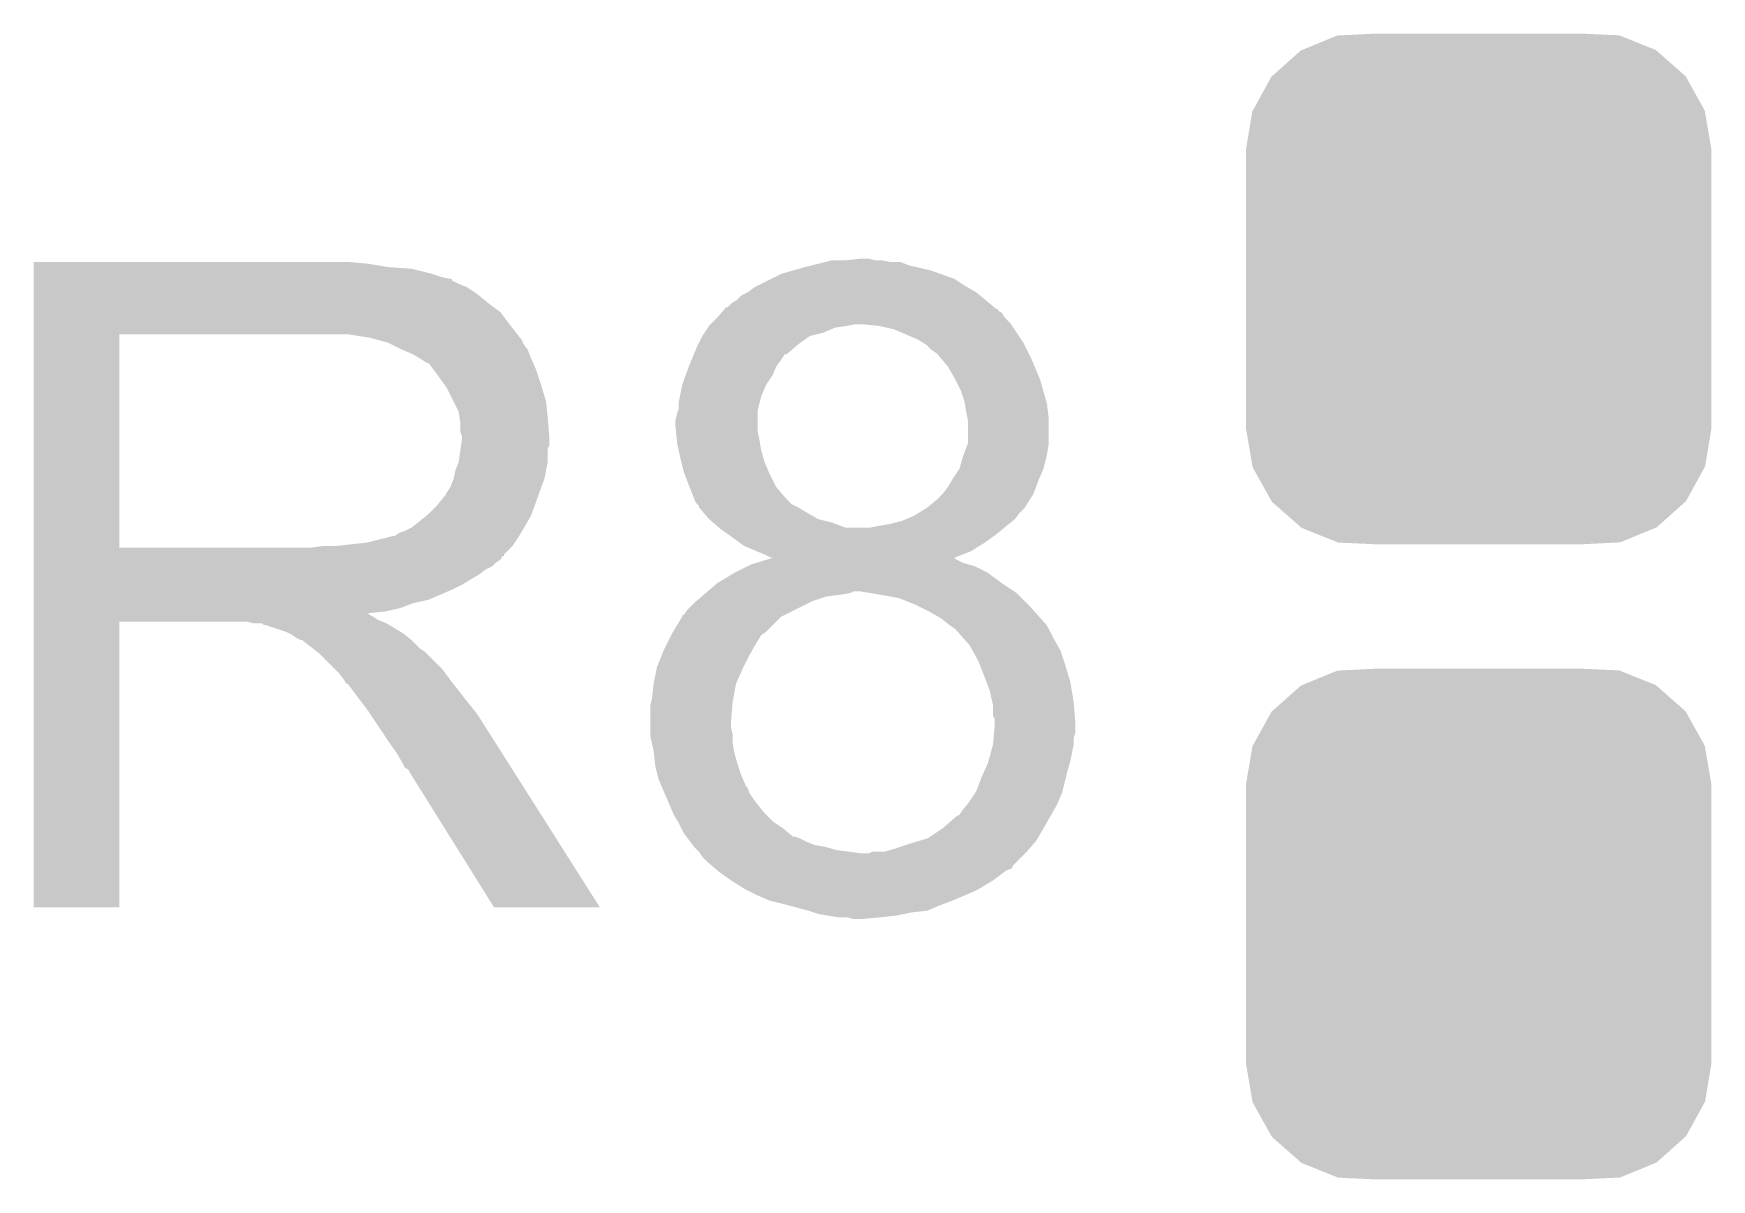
# Model space of a CAD drawing. Extents: x -1.3 to 24.2, y -3.9 to 53.4.
# Drawn here: x 15.494 to 18.03, y 6.599 to 8.331 of the extents above; entities that cross this region are included whole.
import ezdxf

# ---------------------------------------------------------------- set-up
doc = ezdxf.new("R2010")
doc.units = 0
doc.layers.get('0').update_dxf_attribs({"linetype": 'CONTINUOUS'})
doc.layers.add('LIGHT_RANGER_14CLICK_V101_GTO', color=9, linetype='CONTINUOUS')
doc.layers.add('LIGHT_RANGER_14CLICK_V101_GTS', color=11, linetype='CONTINUOUS')

# ---------------------------------------------------------------- blocks, each defined once
blk = doc.blocks.new('CUSTOM_79')
for points in [[(-0.267216, 0.361152), (-0.213724, 0.383108), (0.26779, 0.361152), (0.21312, 0.383108)], [(-0.213724, 0.383108), (-0.20803, 0.383392), (0.21312, 0.383108), (0.212412, 0.383392)], [(-0.20803, 0.383392), (-0.154122, 0.38608), (0.212412, 0.383392), (0.154132, 0.38608)], [(-0.312264, 0.321732), (-0.26893, 0.360448), (0.312592, 0.321732), (0.268592, 0.360448)], [(-0.26893, 0.360448), (-0.267216, 0.361152), (0.268592, 0.360448), (0.26779, 0.361152)], [(-0.341452, 0.269636), (-0.313432, 0.320688), (0.341702, 0.269636), (0.313176, 0.320688)], [(-0.313432, 0.320688), (-0.312264, 0.321732), (0.313176, 0.320688), (0.312592, 0.321732)], [(-0.35179, 0.21082), (-0.342144, 0.268372), (0.35179, 0.21082), (0.34192, 0.268372)], [(-0.342144, 0.268372), (-0.341452, 0.269636), (0.34192, 0.268372), (0.341702, 0.269636)], [(-0.35179, 0.20955), (-0.35179, 0.21082), (0.35179, 0.20955), (0.35179, 0.21082)], [(-0.35179, -0.20955), (-0.35179, 0.20955), (0.35179, -0.20955), (0.35179, 0.20955)], [(-0.35179, -0.21082), (-0.35179, -0.20955), (0.35179, -0.21082), (0.35179, -0.20955)], [(-0.34192, -0.268358), (-0.35179, -0.21082), (0.342148, -0.268358), (0.35179, -0.21082)], [(-0.341702, -0.269636), (-0.34192, -0.268358), (0.341446, -0.269636), (0.342148, -0.268358)], [(-0.313184, -0.320676), (-0.341702, -0.269636), (0.31344, -0.320676), (0.341446, -0.269636)], [(-0.312594, -0.321732), (-0.313184, -0.320676), (0.312258, -0.321732), (0.31344, -0.320676)], [(-0.268602, -0.36044), (-0.312594, -0.321732), (0.26894, -0.36044), (0.312258, -0.321732)], [(-0.267792, -0.361154), (-0.268602, -0.36044), (0.2672, -0.361154), (0.26894, -0.36044)], [(-0.213136, -0.383104), (-0.267792, -0.361154), (0.213734, -0.383104), (0.2672, -0.361154)], [(-0.212414, -0.383394), (-0.213136, -0.383104), (0.207926, -0.383394), (0.213734, -0.383104)], [(-0.154122, -0.38608), (-0.212414, -0.383394), (0.154132, -0.38608), (0.207926, -0.383394)]]:
    blk.add_solid(points)

msp = doc.modelspace()

# ---------------------------------------------------------------- linework, layer by layer
at = {"layer": 'LIGHT_RANGER_14CLICK_V101_GTO'}
for points in [[(16.72082, 7.9883), (16.743682, 7.99084), (16.766542, 7.9883), (16.756382, 7.99084)], [(15.494022, 7.98322), (15.494024, 7.98576), (15.99946, 7.98322), (15.97152, 7.98576)], [(15.494022, 7.97814), (15.494022, 7.98322), (16.029938, 7.97814), (15.99946, 7.98322)], [(15.494022, 7.9756), (15.494022, 7.97814), (16.0655, 7.9756), (16.029938, 7.97814)], [(15.494022, 7.96798), (15.494022, 7.9756), (16.095978, 7.96798), (16.0655, 7.9756)], [(15.494022, 7.9629), (15.494022, 7.96798), (16.111222, 7.9629), (16.095978, 7.96798)], [(16.609054, 7.960358), (16.624302, 7.967982), (16.885922, 7.960358), (16.864574, 7.967982)], [(16.624302, 7.967982), (16.64207, 7.973058), (16.864574, 7.967982), (16.85036, 7.973058)], [(16.64207, 7.973058), (16.65986, 7.97814), (16.85036, 7.973058), (16.828346, 7.97814)], [(16.65986, 7.97814), (16.67002, 7.98068), (16.828346, 7.97814), (16.817342, 7.98068)], [(16.67002, 7.98068), (16.690332, 7.985758), (16.817342, 7.98068), (16.804644, 7.985758)], [(16.690332, 7.985758), (16.69034, 7.98576), (16.804644, 7.985758), (16.789402, 7.98576)], [(16.69034, 7.98576), (16.700502, 7.9883), (16.789402, 7.98576), (16.776702, 7.9883)], [(15.494022, 7.96036), (15.494022, 7.9629), (16.123922, 7.96036), (16.111222, 7.9629)], [(15.494022, 7.960336), (15.494022, 7.96036), (16.12646, 7.960336), (16.123922, 7.96036)], [(15.494022, 7.957814), (15.494022, 7.960336), (16.126476, 7.957814), (16.12646, 7.960336)], [(15.494022, 7.95274), (15.494022, 7.957814), (16.13662, 7.95274), (16.126476, 7.957814)], [(15.494022, 7.947658), (15.494022, 7.95274), (16.149322, 7.947658), (16.13662, 7.95274)], [(15.494022, 7.9375), (15.494022, 7.947658), (16.16456, 7.9375), (16.149322, 7.947658)], [(16.563344, 7.934962), (16.573494, 7.94004), (16.925032, 7.934962), (16.918936, 7.94004)], [(16.573494, 7.94004), (16.573498, 7.940042), (16.918936, 7.94004), (16.918934, 7.940042)], [(16.573498, 7.940042), (16.583662, 7.94766), (16.918934, 7.940042), (16.905606, 7.94766)], [(16.583662, 7.94766), (16.588744, 7.950202), (16.905606, 7.94766), (16.901158, 7.950202)], [(16.588744, 7.950202), (16.609054, 7.960358), (16.901158, 7.950202), (16.885922, 7.960358)], [(15.494022, 7.9248), (15.494022, 7.9375), (16.1798, 7.9248), (16.16456, 7.9375)], [(15.494022, 7.909558), (15.494022, 7.9248), (16.200122, 7.909558), (16.1798, 7.9248)], [(16.536244, 7.912094), (16.538348, 7.914616), (16.951976, 7.912094), (16.95196, 7.914616)], [(16.538348, 7.914616), (16.538368, 7.91464), (16.95196, 7.914616), (16.949424, 7.91464)], [(16.538368, 7.91464), (16.540486, 7.91718), (16.949424, 7.91464), (16.946376, 7.91718)], [(16.540486, 7.91718), (16.543026, 7.917186), (16.946376, 7.91718), (16.946368, 7.917186)], [(16.543026, 7.917186), (16.550644, 7.924802), (16.946368, 7.917186), (16.937228, 7.924802)], [(16.550644, 7.924802), (16.555718, 7.927342), (16.937228, 7.924802), (16.934178, 7.927342)], [(16.555718, 7.927342), (16.563344, 7.934962), (16.934178, 7.927342), (16.925032, 7.934962)], [(15.49402, 7.88924), (15.494022, 7.909558), (16.21536, 7.88924), (16.200122, 7.909558)], [(15.49402, 7.87654), (15.49402, 7.88924), (16.225238, 7.87654), (16.21536, 7.88924)], [(16.513386, 7.8867), (16.51508, 7.88924), (16.705584, 7.8867), (16.723358, 7.88924)], [(16.51508, 7.88924), (16.515082, 7.889242), (16.723358, 7.88924), (16.723368, 7.889242)], [(16.515082, 7.889242), (16.51762, 7.89178), (16.723368, 7.889242), (16.736062, 7.89178)], [(16.51762, 7.89178), (16.52016, 7.89432), (16.971434, 7.89178), (16.96974, 7.89432)], [(16.52016, 7.89432), (16.527778, 7.901938), (16.96974, 7.89432), (16.962122, 7.901938)], [(16.527778, 7.901938), (16.52778, 7.90194), (16.962122, 7.901938), (16.962122, 7.90194)], [(16.52778, 7.90194), (16.534128, 7.909556), (16.962122, 7.90194), (16.957038, 7.909556)], [(16.534128, 7.909556), (16.536244, 7.912094), (16.957038, 7.909556), (16.951976, 7.912094)], [(16.77162, 7.88924), (16.74622, 7.89178), (16.973128, 7.88924), (16.971434, 7.89178)], [(16.794482, 7.884158), (16.77162, 7.88924), (16.976516, 7.884158), (16.973128, 7.88924)], [(15.494012, 7.553982), (15.49402, 7.876518), (15.623542, 7.553982), (15.623542, 7.876518)], [(15.49402, 7.876518), (15.49402, 7.87654), (15.623542, 7.876518), (15.93088, 7.87654)], [(16.002002, 7.87146), (15.968982, 7.87654), (16.229188, 7.87146), (16.225238, 7.87654)], [(16.020636, 7.866378), (16.002002, 7.87146), (16.23314, 7.866378), (16.229188, 7.87146)], [(16.02994, 7.86384), (16.020636, 7.866378), (16.233144, 7.86384), (16.23314, 7.866378)], [(16.029952, 7.863834), (16.02994, 7.86384), (16.233144, 7.863834), (16.233144, 7.86384)], [(16.050256, 7.853682), (16.029952, 7.863834), (16.24076, 7.853682), (16.233144, 7.863834)], [(16.49857, 7.8613), (16.504922, 7.874002), (16.649698, 7.8613), (16.667482, 7.874002)], [(16.504922, 7.874002), (16.508308, 7.879082), (16.667482, 7.874002), (16.687802, 7.879082)], [(16.508308, 7.879082), (16.513386, 7.8867), (16.687802, 7.879082), (16.705584, 7.8867)], [(16.83004, 7.86892), (16.794482, 7.884158), (16.986674, 7.86892), (16.976516, 7.884158)], [(16.83851, 7.863838), (16.83004, 7.86892), (16.99006, 7.863838), (16.986674, 7.86892)], [(16.842742, 7.861298), (16.83851, 7.863838), (16.991332, 7.861298), (16.99006, 7.863838)], [(16.05026, 7.85368), (16.050256, 7.853682), (16.240762, 7.85368), (16.24076, 7.853682)], [(16.06804, 7.84606), (16.05026, 7.85368), (16.24381, 7.84606), (16.240762, 7.85368)], [(16.07651, 7.84098), (16.06804, 7.84606), (16.24584, 7.84098), (16.24381, 7.84606)], [(16.08074, 7.838442), (16.07651, 7.84098), (16.246928, 7.838442), (16.24584, 7.84098)], [(16.088364, 7.83336), (16.08074, 7.838442), (16.249106, 7.83336), (16.246928, 7.838442)], [(16.4846, 7.828282), (16.488832, 7.83844), (16.616682, 7.828282), (16.6243, 7.83844)], [(16.488832, 7.83844), (16.492008, 7.84606), (16.6243, 7.83844), (16.62939, 7.84606)], [(16.492008, 7.84606), (16.49201, 7.846064), (16.62939, 7.84606), (16.631926, 7.846064)], [(16.49201, 7.846064), (16.4973, 7.85876), (16.631926, 7.846064), (16.646734, 7.85876)], [(16.4973, 7.85876), (16.49857, 7.8613), (16.646734, 7.85876), (16.649698, 7.8613)], [(16.85036, 7.85368), (16.842742, 7.861298), (16.99514, 7.85368), (16.991332, 7.861298)], [(16.857982, 7.848598), (16.85036, 7.85368), (16.997682, 7.848598), (16.99514, 7.85368)], [(16.86052, 7.84606), (16.857982, 7.848598), (16.99895, 7.84606), (16.997682, 7.848598)], [(16.867052, 7.83844), (16.86052, 7.84606), (17.00276, 7.83844), (16.99895, 7.84606)], [(16.875762, 7.828278), (16.867052, 7.83844), (17.006996, 7.828278), (17.00276, 7.83844)], [(16.090904, 7.833352), (16.088364, 7.83336), (16.24911, 7.833352), (16.249106, 7.83336)], [(16.09852, 7.8232), (16.090904, 7.833352), (16.25346, 7.8232), (16.24911, 7.833352)], [(16.10614, 7.81304), (16.09852, 7.8232), (16.256848, 7.81304), (16.25346, 7.8232)], [(16.11521, 7.80034), (16.10614, 7.81304), (16.26108, 7.80034), (16.256848, 7.81304)], [(16.474442, 7.800342), (16.479982, 7.81558), (16.601442, 7.800342), (16.6116, 7.81558)], [(16.479982, 7.81558), (16.4846, 7.828278), (16.6116, 7.81558), (16.61668, 7.828278)], [(16.4846, 7.828278), (16.4846, 7.828282), (16.61668, 7.828278), (16.616682, 7.828282)], [(16.88592, 7.8105), (16.875762, 7.828278), (17.014404, 7.8105), (17.006996, 7.828278)], [(16.11884, 7.795256), (16.11521, 7.80034), (16.262606, 7.795256), (16.26108, 7.80034)], [(16.129, 7.774938), (16.11884, 7.795256), (16.2687, 7.774938), (16.262606, 7.795256)], [(16.470884, 7.782562), (16.474442, 7.80034), (16.593822, 7.782562), (16.60144, 7.80034)], [(16.474442, 7.80034), (16.474442, 7.800342), (16.60144, 7.80034), (16.601442, 7.800342)], [(16.88719, 7.80796), (16.88592, 7.8105), (17.015462, 7.80796), (17.014404, 7.8105)], [(16.89608, 7.790178), (16.88719, 7.80796), (17.020542, 7.790178), (17.015462, 7.80796)], [(16.90116, 7.77494), (16.89608, 7.790178), (17.024894, 7.77494), (17.020542, 7.790178)], [(16.13662, 7.759696), (16.129, 7.774938), (16.270226, 7.759696), (16.2687, 7.774938)], [(16.46682, 7.757158), (16.468512, 7.762242), (16.58874, 7.757158), (16.58874, 7.762242)], [(16.468512, 7.762242), (16.46936, 7.764784), (16.58874, 7.762242), (16.589374, 7.764784)], [(16.46936, 7.774942), (16.470884, 7.782562), (16.591916, 7.774942), (16.593822, 7.782562)], [(16.46936, 7.764784), (16.46936, 7.774942), (16.589374, 7.764784), (16.591916, 7.774942)], [(16.901584, 7.772398), (16.90116, 7.77494), (17.02562, 7.772398), (17.024894, 7.77494)], [(16.9037, 7.7597), (16.901584, 7.772398), (17.027208, 7.7597), (17.02562, 7.772398)], [(16.138072, 7.74954), (16.13662, 7.759696), (16.27124, 7.74954), (16.270226, 7.759696)], [(16.13916, 7.741918), (16.138072, 7.74954), (16.271876, 7.741918), (16.27124, 7.74954)], [(16.139162, 7.729218), (16.13916, 7.741918), (16.272934, 7.729218), (16.271876, 7.741918)], [(16.46428, 7.747002), (16.46682, 7.757158), (16.58874, 7.747002), (16.58874, 7.757158)], [(16.46428, 7.736838), (16.46428, 7.747002), (16.58874, 7.736838), (16.58874, 7.747002)], [(16.465042, 7.729222), (16.46428, 7.736838), (16.58874, 7.729222), (16.58874, 7.736838)], [(16.905226, 7.752078), (16.9037, 7.7597), (17.02816, 7.752078), (17.027208, 7.7597)], [(16.90624, 7.746998), (16.905226, 7.752078), (17.02816, 7.746998), (17.02816, 7.752078)], [(16.906238, 7.711436), (16.90624, 7.746998), (17.02816, 7.711436), (17.02816, 7.746998)], [(16.1417, 7.721596), (16.139162, 7.729218), (16.27357, 7.721596), (16.272934, 7.729218)], [(16.140246, 7.708896), (16.1417, 7.71906), (16.273778, 7.708896), (16.273778, 7.71906)], [(16.1417, 7.719062), (16.1417, 7.721596), (16.27378, 7.719062), (16.27357, 7.721596)], [(16.1417, 7.71906), (16.1417, 7.719062), (16.273778, 7.71906), (16.27378, 7.719062)], [(16.466314, 7.71652), (16.465042, 7.729222), (16.59128, 7.71652), (16.58874, 7.729222)], [(16.46682, 7.711442), (16.466314, 7.71652), (16.592128, 7.711442), (16.59128, 7.71652)], [(16.46908, 7.70128), (16.46682, 7.711442), (16.59382, 7.70128), (16.592128, 7.711442)], [(16.905286, 7.708898), (16.906238, 7.711436), (17.02816, 7.708898), (17.02816, 7.711436)], [(16.136618, 7.683498), (16.13952, 7.703816), (16.27124, 7.683498), (16.27124, 7.703816)], [(16.13952, 7.703816), (16.140246, 7.708896), (16.27124, 7.703816), (16.273778, 7.708896)], [(16.4719, 7.68858), (16.46908, 7.70128), (16.597448, 7.68858), (16.59382, 7.70128)], [(16.473172, 7.6835), (16.4719, 7.68858), (16.598898, 7.6835), (16.597448, 7.68858)], [(16.893538, 7.673338), (16.898622, 7.691122), (17.020538, 7.673338), (17.024984, 7.691122)], [(16.898622, 7.691122), (16.899572, 7.69366), (17.024984, 7.691122), (17.02562, 7.69366)], [(16.899572, 7.69366), (16.905286, 7.708898), (17.02562, 7.69366), (17.02816, 7.708898)], [(16.128998, 7.6581), (16.13154, 7.670798), (16.266158, 7.6581), (16.268698, 7.670798)], [(16.13154, 7.670798), (16.136618, 7.683498), (16.268698, 7.670798), (16.27124, 7.683498)], [(16.47698, 7.668262), (16.473172, 7.6835), (16.605432, 7.668262), (16.598898, 7.6835)], [(16.477934, 7.66572), (16.47698, 7.668262), (16.60652, 7.66572), (16.605432, 7.668262)], [(16.4846, 7.64794), (16.477934, 7.66572), (16.61541, 7.64794), (16.60652, 7.66572)], [(16.88338, 7.658102), (16.893538, 7.673336), (17.014008, 7.658102), (17.020536, 7.673336)], [(16.893538, 7.673336), (16.893538, 7.673338), (17.020536, 7.673336), (17.020538, 7.673338)], [(16.116298, 7.6327), (16.11884, 7.637778), (16.256922, 7.6327), (16.258768, 7.637778)], [(16.11884, 7.637778), (16.123918, 7.645396), (16.258768, 7.637778), (16.261538, 7.645396)], [(16.123918, 7.645396), (16.128998, 7.658098), (16.261538, 7.645396), (16.266156, 7.658098)], [(16.128998, 7.658098), (16.128998, 7.6581), (16.266156, 7.658098), (16.266158, 7.6581)], [(16.485616, 7.645404), (16.4846, 7.64794), (16.616678, 7.645404), (16.61541, 7.64794)], [(16.49273, 7.62762), (16.485616, 7.645404), (16.63192, 7.62762), (16.616678, 7.645404)], [(16.86052, 7.62762), (16.868136, 7.635238), (17.000536, 7.62762), (17.005298, 7.635238)], [(16.868136, 7.635238), (16.868138, 7.63524), (17.005298, 7.635238), (17.005298, 7.63524)], [(16.868138, 7.63524), (16.87576, 7.6454), (17.005298, 7.63524), (17.009108, 7.6454)], [(16.87576, 7.6454), (16.881854, 7.65556), (17.009108, 7.6454), (17.01292, 7.65556)], [(16.881854, 7.65556), (16.88338, 7.658102), (17.01292, 7.65556), (17.014008, 7.658102)], [(16.090898, 7.604758), (16.1036, 7.61746), (16.246762, 7.604758), (16.25138, 7.61746)], [(16.1036, 7.61746), (16.113758, 7.630158), (16.25138, 7.61746), (16.255998, 7.630158)], [(16.113758, 7.630158), (16.116298, 7.6327), (16.255998, 7.630158), (16.256922, 7.6327)], [(16.49476, 7.622544), (16.49273, 7.62762), (16.636998, 7.622544), (16.63192, 7.62762)], [(16.4973, 7.620002), (16.49476, 7.622544), (16.63954, 7.620002), (16.636998, 7.622544)], [(16.499834, 7.617466), (16.4973, 7.620002), (16.644612, 7.617466), (16.63954, 7.620002)], [(16.49984, 7.614924), (16.499834, 7.617466), (16.649694, 7.614924), (16.644612, 7.617466)], [(16.499844, 7.61492), (16.49984, 7.614924), (16.6497, 7.61492), (16.649694, 7.614924)], [(16.506374, 7.6073), (16.499844, 7.61492), (16.6624, 7.6073), (16.6497, 7.61492)], [(16.833084, 7.607298), (16.845274, 7.614918), (16.98498, 7.607298), (16.992598, 7.614918)], [(16.845274, 7.614918), (16.845278, 7.61492), (16.992598, 7.614918), (16.992598, 7.61492)], [(16.845278, 7.61492), (16.86052, 7.62762), (16.992598, 7.61492), (17.000536, 7.62762)], [(16.055338, 7.57936), (16.065496, 7.584438), (16.232506, 7.57936), (16.235468, 7.584438)], [(16.065496, 7.584438), (16.087722, 7.602218), (16.235468, 7.584438), (16.24584, 7.602218)], [(16.087722, 7.602218), (16.090898, 7.604758), (16.24584, 7.602218), (16.246762, 7.604758)], [(16.515078, 7.59714), (16.506374, 7.6073), (16.680178, 7.59714), (16.6624, 7.6073)], [(16.521006, 7.59206), (16.515078, 7.59714), (16.700498, 7.59206), (16.680178, 7.59714)], [(16.529894, 7.584442), (16.521006, 7.59206), (16.720816, 7.584442), (16.700498, 7.59206)], [(16.529898, 7.58444), (16.529894, 7.584442), (16.758918, 7.58444), (16.720816, 7.584442)], [(16.53286, 7.5819), (16.529898, 7.58444), (16.958564, 7.5819), (16.961612, 7.58444)], [(16.758918, 7.58444), (16.77162, 7.58698), (16.961612, 7.58444), (16.96466, 7.58698)], [(16.77162, 7.58698), (16.78686, 7.58952), (16.96466, 7.58698), (16.967834, 7.58952)], [(16.78686, 7.58952), (16.807178, 7.5946), (16.967834, 7.58952), (16.974184, 7.5946)], [(16.807178, 7.5946), (16.8131, 7.597138), (16.974184, 7.5946), (16.977358, 7.597138)], [(16.8131, 7.597138), (16.82496, 7.60222), (16.977358, 7.597138), (16.98117, 7.60222)], [(16.82496, 7.60222), (16.833084, 7.607298), (16.98117, 7.60222), (16.98498, 7.607298)], [(15.951198, 7.5565), (15.996918, 7.56158), (16.217898, 7.5565), (16.221286, 7.56158)], [(15.996918, 7.56158), (16.037558, 7.57174), (16.221286, 7.56158), (16.228062, 7.57174)], [(16.040096, 7.57174), (16.047714, 7.576818), (16.228062, 7.57174), (16.231024, 7.576818)], [(16.047714, 7.576818), (16.055338, 7.57936), (16.231024, 7.576818), (16.232506, 7.57936)], [(16.54353, 7.57428), (16.53286, 7.5819), (16.94942, 7.57428), (16.958564, 7.5819)], [(16.56131, 7.56158), (16.54353, 7.57428), (16.93164, 7.56158), (16.94942, 7.57428)], [(16.568418, 7.556502), (16.56131, 7.56158), (16.923514, 7.556502), (16.93164, 7.56158)], [(15.494012, 7.55396), (15.494012, 7.553982), (15.913098, 7.55396), (15.623542, 7.553982)], [(15.494012, 7.543796), (15.494012, 7.55396), (16.2052, 7.543796), (16.21536, 7.55396)], [(15.494012, 7.54126), (15.494012, 7.543796), (16.205176, 7.54126), (16.2052, 7.543796)], [(15.494012, 7.541244), (15.494012, 7.54126), (16.202654, 7.541244), (16.205176, 7.54126)], [(15.494012, 7.536182), (15.494012, 7.541244), (16.200116, 7.536182), (16.202654, 7.541244)], [(15.494012, 7.531098), (15.494012, 7.536182), (16.192498, 7.531098), (16.200116, 7.536182)], [(15.913098, 7.55396), (15.930864, 7.556498), (16.21536, 7.55396), (16.217898, 7.556498)], [(15.930864, 7.556498), (15.93088, 7.5565), (16.217898, 7.556498), (16.217898, 7.5565)], [(16.5862, 7.54888), (16.568418, 7.556502), (16.911322, 7.54888), (16.923514, 7.556502)], [(16.5989, 7.5438), (16.5862, 7.54888), (16.898666, 7.5438), (16.911322, 7.54888)], [(16.586784, 7.531098), (16.603214, 7.536178), (16.898622, 7.531098), (16.888464, 7.536178)], [(16.609056, 7.538722), (16.5989, 7.5438), (16.886014, 7.538722), (16.898666, 7.5438)], [(16.603214, 7.536178), (16.611352, 7.538694), (16.888464, 7.536178), (16.885946, 7.538694)], [(16.611438, 7.53872), (16.609056, 7.538722), (16.88601, 7.53872), (16.886014, 7.538722)], [(16.611352, 7.538694), (16.611438, 7.53872), (16.885946, 7.538694), (16.88601, 7.53872)], [(15.49401, 7.49808), (15.494012, 7.513318), (16.1417, 7.49808), (16.167098, 7.513318)], [(15.494012, 7.526018), (15.494012, 7.531098), (16.187416, 7.526018), (16.192498, 7.531098)], [(15.494012, 7.520938), (15.494012, 7.526018), (16.177262, 7.520938), (16.187416, 7.526018)], [(15.494012, 7.513318), (15.494012, 7.520938), (16.167098, 7.513318), (16.177262, 7.520938)], [(16.527782, 7.500622), (16.553176, 7.515858), (16.957038, 7.500622), (16.936718, 7.515858)], [(16.553176, 7.515858), (16.55318, 7.51586), (16.936718, 7.515858), (16.936716, 7.51586)], [(16.55318, 7.51586), (16.573498, 7.52602), (16.936716, 7.51586), (16.9164, 7.52602)], [(16.573498, 7.52602), (16.578582, 7.528562), (16.9164, 7.52602), (16.907502, 7.528562)], [(16.578582, 7.528562), (16.586784, 7.531098), (16.907502, 7.528562), (16.898622, 7.531098)], [(15.49401, 7.49046), (15.49401, 7.49808), (16.12646, 7.49046), (16.1417, 7.49808)], [(15.49401, 7.47522), (15.49401, 7.49046), (16.090898, 7.47522), (16.12646, 7.49046)], [(16.504072, 7.4803), (16.507036, 7.48284), (16.692882, 7.4803), (16.7132, 7.48284)], [(16.507036, 7.48284), (16.510002, 7.485382), (16.7132, 7.48284), (16.728442, 7.485382)], [(16.510002, 7.485382), (16.512962, 7.48792), (16.728442, 7.485382), (16.733524, 7.48792)], [(16.512962, 7.48792), (16.527778, 7.50062), (16.97609, 7.48792), (16.95704, 7.50062)], [(16.527778, 7.50062), (16.527782, 7.500622), (16.95704, 7.50062), (16.957038, 7.500622)], [(16.758934, 7.485378), (16.743682, 7.48792), (16.979902, 7.485378), (16.97609, 7.48792)], [(16.77416, 7.48284), (16.758934, 7.485378), (16.98244, 7.48284), (16.979902, 7.485378)], [(16.802102, 7.477758), (16.77416, 7.48284), (16.987522, 7.477758), (16.98244, 7.48284)], [(15.49401, 7.470138), (15.49401, 7.47522), (16.068038, 7.470138), (16.090898, 7.47522)], [(15.49401, 7.46252), (15.49401, 7.470138), (16.047718, 7.46252), (16.068038, 7.470138)], [(15.49401, 7.45744), (15.49401, 7.46252), (16.024858, 7.45744), (16.047718, 7.46252)], [(15.49401, 7.454862), (15.49401, 7.45744), (15.999494, 7.454862), (16.024858, 7.45744)], [(16.476982, 7.452368), (16.482062, 7.459982), (16.629396, 7.452368), (16.644624, 7.459982)], [(16.482062, 7.459982), (16.49222, 7.47014), (16.644624, 7.459982), (16.66494, 7.47014)], [(16.49222, 7.47014), (16.495182, 7.47268), (16.66494, 7.47014), (16.670022, 7.47268)], [(16.495182, 7.47268), (16.504072, 7.4803), (16.670022, 7.47268), (16.692882, 7.4803)], [(16.8275, 7.4676), (16.802102, 7.477758), (16.99768, 7.4676), (16.987522, 7.477758)], [(16.83258, 7.46506), (16.8275, 7.4676), (17.00022, 7.46506), (16.99768, 7.4676)], [(16.847818, 7.45744), (16.83258, 7.46506), (17.006994, 7.45744), (17.00022, 7.46506)], [(16.865598, 7.44728), (16.847818, 7.45744), (17.016026, 7.44728), (17.006994, 7.45744)], [(15.494, 7.010424), (15.49401, 7.442176), (15.623516, 7.010424), (15.62354, 7.442176)], [(15.49401, 7.452358), (15.49401, 7.454862), (16.002004, 7.452358), (15.999494, 7.454862)], [(15.49401, 7.449818), (15.49401, 7.452358), (16.007082, 7.449818), (16.002004, 7.452358)], [(15.49401, 7.44474), (15.49401, 7.449818), (16.014698, 7.44474), (16.007082, 7.449818)], [(15.49401, 7.4422), (15.49401, 7.44474), (16.02105, 7.4422), (16.014698, 7.44474)], [(15.49401, 7.442176), (15.49401, 7.4422), (15.62354, 7.442176), (15.816578, 7.4422)], [(15.826738, 7.43966), (15.816578, 7.4422), (16.027402, 7.43966), (16.02105, 7.4422)], [(15.841974, 7.437126), (15.839436, 7.43966), (16.031626, 7.437126), (16.027402, 7.43966)], [(15.844516, 7.43712), (15.841974, 7.437126), (16.031636, 7.43712), (16.031626, 7.437126)], [(15.874998, 7.42696), (15.844516, 7.43712), (16.048568, 7.42696), (16.031636, 7.43712)], [(16.460726, 7.426962), (16.47444, 7.449822), (16.601442, 7.426962), (16.624304, 7.449822)], [(16.47444, 7.449822), (16.474464, 7.45236), (16.624304, 7.449822), (16.62938, 7.45236)], [(16.474464, 7.45236), (16.476982, 7.452368), (16.62938, 7.45236), (16.629396, 7.452368)], [(16.87195, 7.4422), (16.865598, 7.44728), (17.02054, 7.4422), (17.016026, 7.44728)], [(16.875126, 7.43966), (16.87195, 7.4422), (17.02308, 7.43966), (17.02054, 7.4422)], [(16.8783, 7.43712), (16.875126, 7.43966), (17.024774, 7.43712), (17.02308, 7.43966)], [(16.885922, 7.432038), (16.8783, 7.43712), (17.02816, 7.432038), (17.024774, 7.43712)], [(16.88846, 7.4295), (16.885922, 7.432038), (17.02943, 7.4295), (17.02816, 7.432038)], [(15.880078, 7.42442), (15.874998, 7.42696), (16.0528, 7.42442), (16.048568, 7.42696)], [(15.885158, 7.42188), (15.880078, 7.42442), (16.055976, 7.42188), (16.0528, 7.42442)], [(15.892778, 7.416802), (15.885158, 7.42188), (16.062324, 7.416802), (16.055976, 7.42188)], [(15.897856, 7.414262), (15.892778, 7.416802), (16.065498, 7.414262), (16.062324, 7.416802)], [(15.900396, 7.41426), (15.897856, 7.414262), (16.0655, 7.41426), (16.065498, 7.414262)], [(15.90294, 7.411722), (15.900396, 7.41426), (16.068038, 7.411722), (16.0655, 7.41426)], [(15.9131, 7.4041), (15.90294, 7.411722), (16.07566, 7.4041), (16.068038, 7.411722)], [(16.4465, 7.39902), (16.45158, 7.40918), (16.580394, 7.39902), (16.5862, 7.40918)], [(16.45158, 7.40918), (16.45793, 7.421882), (16.5862, 7.40918), (16.593822, 7.421882)], [(16.45793, 7.421882), (16.4592, 7.424418), (16.593822, 7.421882), (16.597626, 7.424418)], [(16.4592, 7.424418), (16.460726, 7.426962), (16.597626, 7.424418), (16.601442, 7.426962)], [(16.899748, 7.416802), (16.88846, 7.4295), (17.03578, 7.416802), (17.02943, 7.4295)], [(16.908782, 7.406638), (16.899748, 7.416802), (17.041588, 7.406638), (17.03578, 7.416802)], [(16.913016, 7.399018), (16.908782, 7.406638), (17.04594, 7.399018), (17.041588, 7.406638)], [(15.916276, 7.40156), (15.9131, 7.4041), (16.0782, 7.40156), (16.07566, 7.4041)], [(15.922628, 7.396478), (15.916276, 7.40156), (16.085822, 7.396478), (16.0782, 7.40156)], [(15.925798, 7.393942), (15.922628, 7.396478), (16.088358, 7.393942), (16.085822, 7.396478)], [(15.948662, 7.371078), (15.925798, 7.393942), (16.11122, 7.371078), (16.088358, 7.393942)], [(16.436342, 7.373622), (16.44345, 7.391398), (16.56715, 7.373622), (16.57604, 7.391398)], [(16.44345, 7.391398), (16.4465, 7.39902), (16.57604, 7.391398), (16.580394, 7.39902)], [(16.92148, 7.38378), (16.913016, 7.399018), (17.05102, 7.38378), (17.04594, 7.399018)], [(16.924528, 7.37616), (16.92148, 7.38378), (17.05356, 7.37616), (17.05102, 7.38378)], [(15.956278, 7.36346), (15.948662, 7.371078), (16.116936, 7.36346), (16.11122, 7.371078)], [(15.963898, 7.353298), (15.956278, 7.36346), (16.124558, 7.353298), (16.116936, 7.36346)], [(16.43126, 7.348222), (16.435832, 7.37108), (16.555722, 7.348222), (16.56588, 7.37108)], [(16.435832, 7.37108), (16.436342, 7.373622), (16.56588, 7.37108), (16.56715, 7.373622)], [(16.93164, 7.35838), (16.924528, 7.37616), (17.058894, 7.35838), (17.05356, 7.37616)], [(16.934498, 7.35076), (16.93164, 7.35838), (17.06118, 7.35076), (17.058894, 7.35838)], [(15.96517, 7.35076), (15.963898, 7.353298), (16.12646, 7.35076), (16.124558, 7.353298)], [(15.966434, 7.348236), (15.96517, 7.35076), (16.128424, 7.348236), (16.12646, 7.35076)], [(15.96897, 7.34822), (15.966434, 7.348236), (16.128436, 7.34822), (16.128424, 7.348236)], [(15.984216, 7.3279), (15.96897, 7.34822), (16.14424, 7.3279), (16.128436, 7.34822)], [(16.42872, 7.325362), (16.43126, 7.348218), (16.551564, 7.325362), (16.55572, 7.348218)], [(16.43126, 7.348218), (16.43126, 7.348222), (16.55572, 7.348218), (16.555722, 7.348222)], [(16.93926, 7.338058), (16.934498, 7.35076), (17.063298, 7.338058), (17.06118, 7.35076)], [(16.943212, 7.320282), (16.93926, 7.338058), (17.06626, 7.320282), (17.063298, 7.338058)], [(15.99946, 7.30758), (15.984216, 7.3279), (16.160496, 7.30758), (16.14424, 7.3279)], [(16.002848, 7.302498), (15.99946, 7.30758), (16.16456, 7.302498), (16.160496, 7.30758)], [(16.42618, 7.315202), (16.427448, 7.32028), (16.550216, 7.315202), (16.55064, 7.32028)], [(16.42618, 7.2898), (16.42618, 7.315202), (16.5481, 7.2898), (16.550216, 7.315202)], [(16.427448, 7.32028), (16.42872, 7.325362), (16.55064, 7.32028), (16.551564, 7.325362)], [(16.94434, 7.315198), (16.943212, 7.320282), (17.066652, 7.315198), (17.06626, 7.320282)], [(16.944342, 7.299956), (16.94434, 7.315198), (17.067824, 7.299956), (17.066652, 7.315198)], [(16.021474, 7.27456), (16.002848, 7.302498), (16.18234, 7.27456), (16.16456, 7.302498)], [(16.42618, 7.282182), (16.42618, 7.2898), (16.5481, 7.282182), (16.5481, 7.2898)], [(16.42618, 7.272022), (16.42618, 7.282182), (16.55064, 7.272022), (16.5481, 7.282182)], [(16.94688, 7.294876), (16.944342, 7.299956), (17.068216, 7.294876), (17.067824, 7.299956)], [(16.94582, 7.274558), (16.94688, 7.28726), (17.068798, 7.274558), (17.068798, 7.28726)], [(16.94688, 7.287262), (16.94688, 7.294876), (17.0688, 7.287262), (17.068216, 7.294876)], [(16.94688, 7.28726), (16.94688, 7.287262), (17.068798, 7.28726), (17.0688, 7.287262)], [(16.02994, 7.26186), (16.021474, 7.27456), (16.190398, 7.26186), (16.18234, 7.27456)], [(16.04264, 7.244082), (16.02994, 7.26186), (16.201678, 7.244082), (16.190398, 7.26186)], [(16.42618, 7.269482), (16.42618, 7.272022), (16.55064, 7.269482), (16.55064, 7.272022)], [(16.428438, 7.259322), (16.42618, 7.269482), (16.55064, 7.259322), (16.55064, 7.269482)], [(16.43126, 7.24662), (16.428438, 7.259322), (16.552758, 7.24662), (16.55064, 7.259322)], [(16.937412, 7.23138), (16.94434, 7.256778), (17.06118, 7.23138), (17.06626, 7.256778)], [(16.94434, 7.256778), (16.945186, 7.266936), (17.06626, 7.256778), (17.06626, 7.266936)], [(16.945186, 7.266936), (16.94582, 7.274558), (17.06626, 7.266936), (17.068798, 7.274558)], [(16.0528, 7.226298), (16.04264, 7.244082), (16.21296, 7.226298), (16.201678, 7.244082)], [(16.431544, 7.24408), (16.43126, 7.24662), (16.55318, 7.24408), (16.552758, 7.24662)], [(16.433518, 7.2263), (16.431544, 7.24408), (16.55826, 7.2263), (16.55318, 7.24408)], [(16.929946, 7.2136), (16.93672, 7.228838), (17.0561, 7.2136), (17.060452, 7.228838)], [(16.93672, 7.228838), (16.937412, 7.23138), (17.060452, 7.228838), (17.06118, 7.23138)], [(16.05534, 7.221226), (16.0528, 7.226298), (16.216178, 7.221226), (16.21296, 7.226298)], [(16.060414, 7.21868), (16.05534, 7.221226), (16.217794, 7.21868), (16.216178, 7.221226)], [(16.062962, 7.2136), (16.060414, 7.21868), (16.221016, 7.2136), (16.217794, 7.21868)], [(16.18996, 7.01041), (16.062962, 7.2136), (16.34993, 7.01041), (16.221016, 7.2136)], [(16.4338, 7.223762), (16.433518, 7.2263), (16.559106, 7.223762), (16.55826, 7.2263)], [(16.436976, 7.21106), (16.4338, 7.223762), (16.56334, 7.21106), (16.559106, 7.223762)], [(16.43888, 7.203442), (16.436976, 7.21106), (16.566606, 7.203442), (16.56334, 7.21106)], [(16.443234, 7.193284), (16.43888, 7.203442), (16.570958, 7.193284), (16.566606, 7.203442)], [(16.918938, 7.185658), (16.92656, 7.20598), (17.049112, 7.185658), (17.054194, 7.20598)], [(16.92656, 7.20598), (16.929946, 7.2136), (17.054194, 7.20598), (17.0561, 7.2136)], [(16.444324, 7.190742), (16.443234, 7.193284), (16.573496, 7.190742), (16.570958, 7.193284)], [(16.44759, 7.18312), (16.444324, 7.190742), (16.57604, 7.18312), (16.573496, 7.190742)], [(16.450856, 7.1755), (16.44759, 7.18312), (16.58112, 7.1755), (16.57604, 7.18312)], [(16.90878, 7.17042), (16.917244, 7.183118), (17.043036, 7.17042), (17.048478, 7.183118)], [(16.917244, 7.183118), (16.918938, 7.185658), (17.048478, 7.183118), (17.049112, 7.185658)], [(16.45521, 7.16534), (16.450856, 7.1755), (16.58874, 7.16534), (16.58112, 7.1755)], [(16.460652, 7.152642), (16.45521, 7.16534), (16.598898, 7.152642), (16.58874, 7.16534)], [(16.46174, 7.150102), (16.460652, 7.152642), (16.601438, 7.150102), (16.598898, 7.152642)], [(16.893534, 7.150098), (16.89862, 7.15772), (17.03215, 7.150098), (17.036506, 7.15772)], [(16.89862, 7.15772), (16.904714, 7.165338), (17.036506, 7.15772), (17.04086, 7.165338)], [(16.904714, 7.165338), (16.90878, 7.17042), (17.04086, 7.165338), (17.043036, 7.17042)], [(16.467836, 7.139942), (16.46174, 7.150102), (16.611598, 7.139942), (16.601438, 7.150102)], [(16.46936, 7.137398), (16.467836, 7.139942), (16.615414, 7.137398), (16.611598, 7.139942)], [(16.47317, 7.12978), (16.46936, 7.137398), (16.62684, 7.12978), (16.615414, 7.137398)], [(16.47698, 7.122162), (16.47317, 7.12978), (16.635984, 7.122162), (16.62684, 7.12978)], [(16.84528, 7.114538), (16.86814, 7.12978), (17.011828, 7.114538), (17.020538, 7.12978)], [(16.86814, 7.12978), (16.88846, 7.14756), (17.020538, 7.12978), (17.0307, 7.14756)], [(16.88846, 7.14756), (16.893534, 7.150098), (17.0307, 7.14756), (17.03215, 7.150098)], [(16.48079, 7.117084), (16.47698, 7.122162), (16.642076, 7.117084), (16.635984, 7.122162)], [(16.480792, 7.11708), (16.48079, 7.117084), (16.644616, 7.11708), (16.642076, 7.117084)], [(16.482698, 7.11454), (16.480792, 7.11708), (16.652238, 7.11454), (16.644616, 7.11708)], [(16.486508, 7.10946), (16.482698, 7.11454), (16.6624, 7.10946), (16.652238, 7.11454)], [(16.490316, 7.104382), (16.486508, 7.10946), (16.675098, 7.104382), (16.6624, 7.10946)], [(16.49222, 7.101842), (16.490316, 7.104382), (16.69033, 7.101842), (16.675098, 7.104382)], [(16.492222, 7.10184), (16.49222, 7.101842), (16.69034, 7.10184), (16.69033, 7.101842)], [(16.497302, 7.09676), (16.492222, 7.10184), (16.708118, 7.09676), (16.69034, 7.10184)], [(16.79702, 7.0993), (16.81988, 7.10692), (16.999494, 7.0993), (17.006024, 7.10692)], [(16.81988, 7.10692), (16.836824, 7.112002), (17.006024, 7.10692), (17.01038, 7.112002)], [(16.836824, 7.112002), (16.84528, 7.114538), (17.01038, 7.112002), (17.011828, 7.114538)], [(16.499838, 7.094222), (16.497302, 7.09676), (16.728424, 7.094222), (16.708118, 7.09676)], [(16.49984, 7.09422), (16.499838, 7.094222), (16.72844, 7.09422), (16.728424, 7.094222)], [(16.501534, 7.09168), (16.49984, 7.09422), (16.74622, 7.09168), (16.72844, 7.09422)], [(16.50492, 7.0866), (16.501534, 7.09168), (16.987522, 7.0866), (16.992602, 7.09168)], [(16.51254, 7.078978), (16.50492, 7.0866), (16.9799, 7.078978), (16.987522, 7.0866)], [(16.51847, 7.073896), (16.51254, 7.078978), (16.974818, 7.073896), (16.9799, 7.078978)], [(16.756376, 7.09168), (16.761456, 7.094218), (16.992602, 7.09168), (16.99514, 7.094218)], [(16.761456, 7.094218), (16.779238, 7.09422), (16.99514, 7.094218), (16.995142, 7.09422)], [(16.779238, 7.09422), (16.79702, 7.0993), (16.995142, 7.09422), (16.999494, 7.0993)], [(16.524392, 7.068822), (16.51847, 7.073896), (16.972272, 7.068822), (16.974818, 7.073896)], [(16.52736, 7.066278), (16.524392, 7.068822), (16.964658, 7.066278), (16.972272, 7.068822)], [(16.53032, 7.06374), (16.52736, 7.066278), (16.961274, 7.06374), (16.964658, 7.066278)], [(16.548102, 7.05104), (16.53032, 7.06374), (16.94434, 7.05104), (16.961274, 7.06374)], [(16.548106, 7.051038), (16.548102, 7.05104), (16.944338, 7.051038), (16.94434, 7.05104)], [(16.568422, 7.03834), (16.548106, 7.051038), (16.92317, 7.03834), (16.944338, 7.051038)], [(16.573502, 7.0358), (16.568422, 7.03834), (16.918938, 7.0358), (16.92317, 7.03834)], [(16.58874, 7.02818), (16.573502, 7.0358), (16.901158, 7.02818), (16.918938, 7.0358)], [(16.606518, 7.020562), (16.58874, 7.02818), (16.883384, 7.020562), (16.901158, 7.02818)], [(15.623516, 7.0104), (15.494, 7.010424), (15.623516, 7.0104), (15.623516, 7.010424)], [(16.349936, 7.0104), (16.34993, 7.01041), (16.349936, 7.0104), (16.18996, 7.01041)], [(16.606526, 7.02056), (16.606518, 7.020562), (16.88338, 7.02056), (16.883384, 7.020562)], [(16.62684, 7.01548), (16.606526, 7.02056), (16.869832, 7.01548), (16.88338, 7.02056)], [(16.636364, 7.01294), (16.62684, 7.01548), (16.86306, 7.01294), (16.869832, 7.01548)], [(16.664934, 7.00532), (16.636364, 7.01294), (16.845276, 7.00532), (16.86306, 7.01294)], [(16.66494, 7.005318), (16.664934, 7.00532), (16.845258, 7.005318), (16.845276, 7.00532)], [(16.67256, 7.00278), (16.66494, 7.005318), (16.822422, 7.00278), (16.845258, 7.005318)], [(16.680178, 7.000242), (16.67256, 7.00278), (16.80973, 7.000242), (16.822422, 7.00278)], [(16.695424, 6.9977), (16.680178, 7.000242), (16.79702, 6.9977), (16.80973, 7.000242)], [(16.710658, 6.99516), (16.695424, 6.9977), (16.77416, 6.99516), (16.79702, 6.9977)], [(16.733518, 6.99262), (16.723358, 6.99516), (16.746222, 6.99262), (16.77416, 6.99516)]]:
    msp.add_solid(points, dxfattribs=at)

# ---------------------------------------------------------------- block references
at = {"layer": 'LIGHT_RANGER_14CLICK_V101_GTS'}
for p in [(17.6784, 7.94512), (17.6784, 6.985)]:
    msp.add_blockref('CUSTOM_79', p, dxfattribs=at)

doc.saveas('drawing.dxf')
